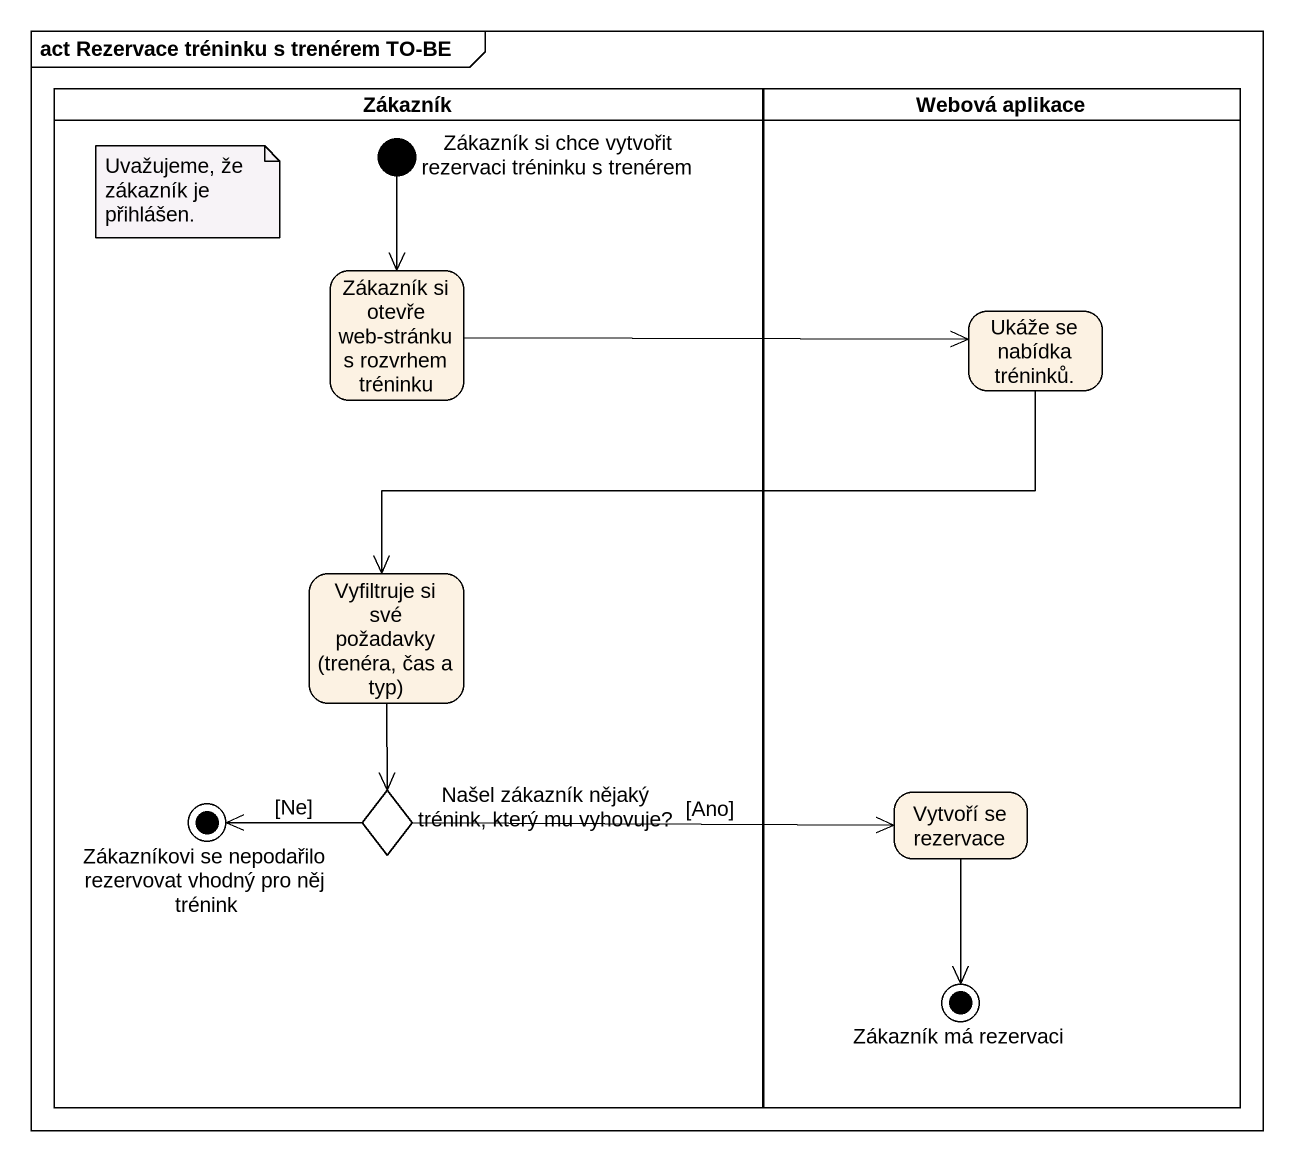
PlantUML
@startuml
mainframe act Rezervace tréninku s trenérem TO-BE
hide empty description
state Zákazník <<partition>> {
  state "Zákazník si chce vytvořit rezervaci tréninku s trenérem" as Zákazník_si_chce_vytvořit <<start>>
  state "Zákazník si otevře web-stránku s rozvrhem tréninku" as Zákazník_si_otevře_web
  state "Vyfiltruje si své požadavky (trenéra, čas a typ)" as Vyfiltruje_si_své_požadavky
  state "Zákazníkovi se nepodařilo rezervovat vhodný pro něj trénink" as Zákazníkovi_se_nepodařilo <<end>> #CD5C5C
  state "Našel zákazník nějaký trénink, který mu vyhovuje?" as Našel_zákazník_nějaký <<choice>>
}
state "Webová aplikace" as Webová_aplikace <<partition>> {
  state "Ukáže se nabídka tréninků." as Ukáže_se_nabídka_tréninků
  state "Vytvoří se rezervace" as Vytvoří_se_rezervace
  state "Zákazník má rezervaci" as Zákazník_má_rezervaci <<end>>
}
Zákazník_si_chce_vytvořit --> Zákazník_si_otevře_web
Zákazník_si_otevře_web -right-> Ukáže_se_nabídka_tréninků
Ukáže_se_nabídka_tréninků -left-> Vyfiltruje_si_své_požadavky
Vyfiltruje_si_své_požadavky --> Našel_zákazník_nějaký
Našel_zákazník_nějaký -left-> Zákazníkovi_se_nepodařilo : [Ne]
Našel_zákazník_nějaký -right-> Vytvoří_se_rezervace : [Ano]
Vytvoří_se_rezervace --> Zákazník_má_rezervaci
note as N1
  Uvažujeme, že zákazník je přihlášen.
end note
@enduml
